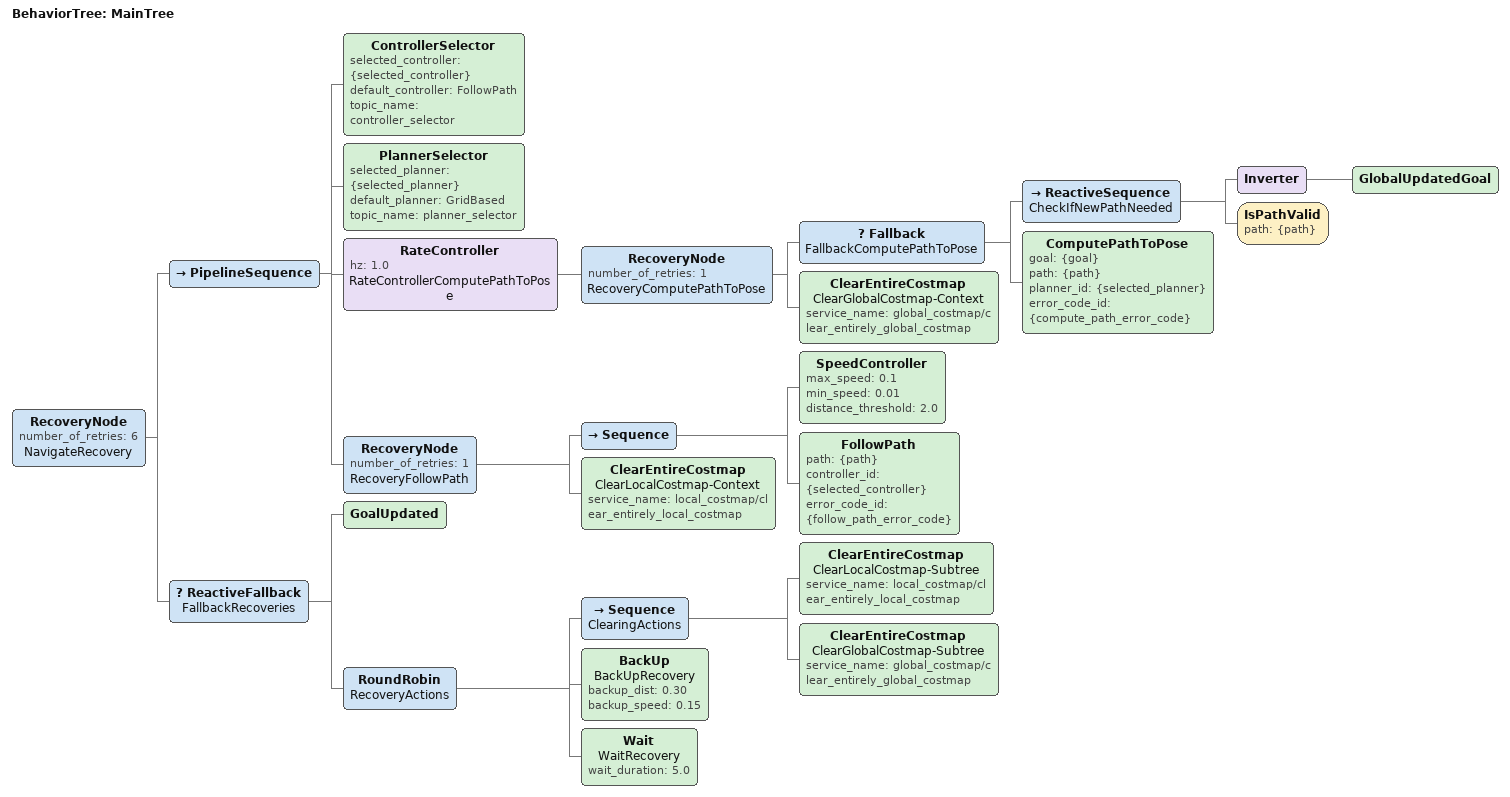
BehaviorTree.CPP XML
<root BTCPP_format="4" main_tree_to_execute="MainTree">
  <BehaviorTree ID="MainTree">
    <RecoveryNode number_of_retries="6" name="NavigateRecovery">
      <PipelineSequence>
        <ControllerSelector selected_controller="{selected_controller}" default_controller="FollowPath" topic_name="controller_selector"/>
        <PlannerSelector selected_planner="{selected_planner}" default_planner="GridBased" topic_name="planner_selector"/>
        <RateController hz="1.0" name="RateControllerComputePathToPose">
          <RecoveryNode number_of_retries="1" name="RecoveryComputePathToPose">
            <Fallback name="FallbackComputePathToPose">
              <ReactiveSequence name="CheckIfNewPathNeeded">
                <Inverter>
                  <GlobalUpdatedGoal/>
                </Inverter>
                <IsPathValid path="{path}"/>
              </ReactiveSequence>
              <ComputePathToPose goal="{goal}" path="{path}" planner_id="{selected_planner}" error_code_id="{compute_path_error_code}"/>
            </Fallback>
            <ClearEntireCostmap name="ClearGlobalCostmap-Context" service_name="global_costmap/clear_entirely_global_costmap"/>
          </RecoveryNode>
        </RateController>
        <RecoveryNode number_of_retries="1" name="RecoveryFollowPath">
          <Sequence>
            <SpeedController max_speed="0.1" min_speed="0.01" distance_threshold="2.0"/>
            <FollowPath path="{path}" controller_id="{selected_controller}" error_code_id="{follow_path_error_code}"/>
          </Sequence>
          <ClearEntireCostmap name="ClearLocalCostmap-Context" service_name="local_costmap/clear_entirely_local_costmap"/>
        </RecoveryNode>
      </PipelineSequence>
      <ReactiveFallback name="FallbackRecoveries">
        <GoalUpdated/>
        <RoundRobin name="RecoveryActions">
          <Sequence name="ClearingActions">
            <ClearEntireCostmap name="ClearLocalCostmap-Subtree" service_name="local_costmap/clear_entirely_local_costmap"/>
            <ClearEntireCostmap name="ClearGlobalCostmap-Subtree" service_name="global_costmap/clear_entirely_global_costmap"/>
          </Sequence>
          <!-- Заменён узел Spin на BackUp -->
          <BackUp name="BackUpRecovery" backup_dist="0.30" backup_speed="0.15"/>
          <Wait name="WaitRecovery" wait_duration="5.0"/>
        </RoundRobin>
      </ReactiveFallback>
    </RecoveryNode>
  </BehaviorTree>
</root>
